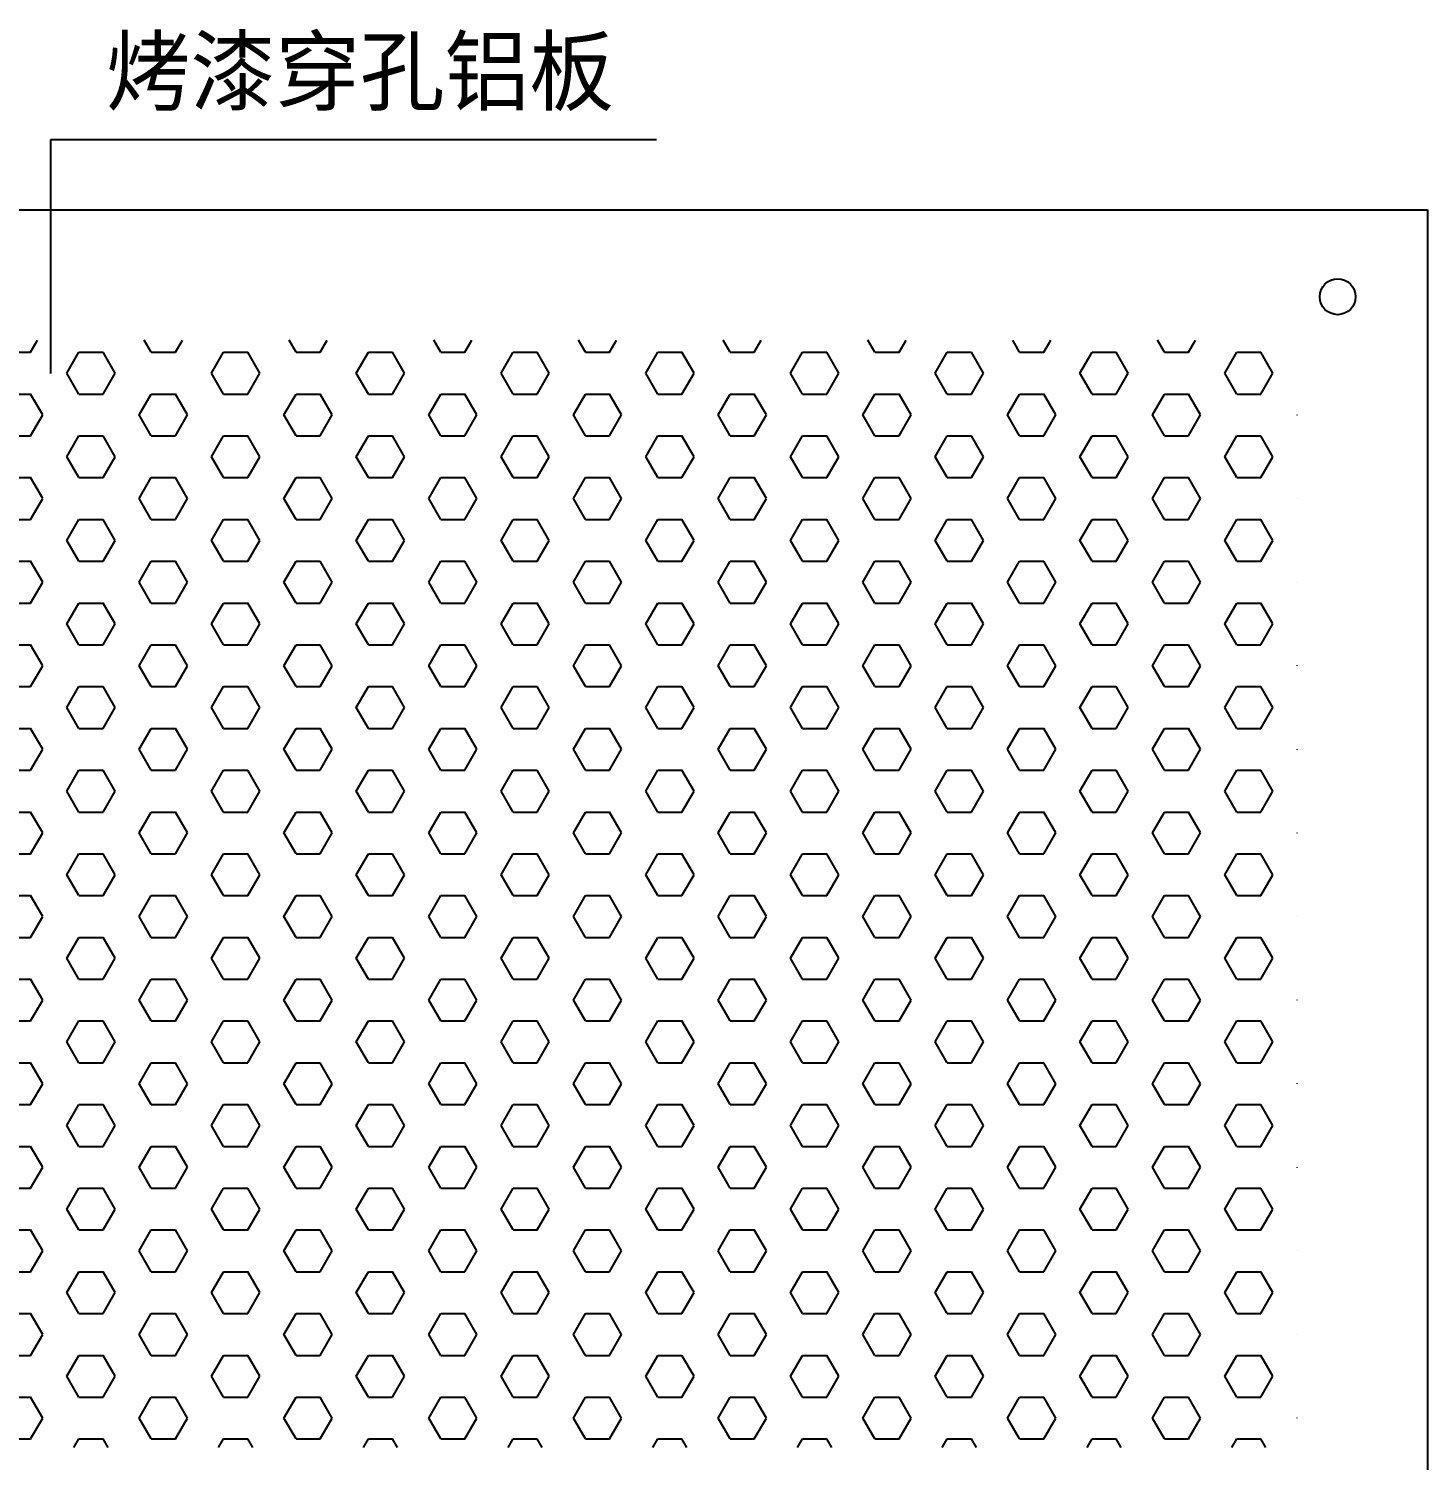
# Model space of a CAD drawing. Header units: metres. Extents: x -50632 to -48630, y -109295 to -107141.
# Drawn here: x -49919 to -48630, y -108460 to -107141 of the extents above; entities that cross this region are included whole.
import ezdxf

# ---------------------------------------------------------------- set-up
doc = ezdxf.new("R2010")
doc.units = ezdxf.units.M
for name, color, linetype in [('10', 8, 'Continuous'), ('16', 3, 'Continuous'), ('17', 1, 'Continuous'), ('7', 7, 'Continuous')]:
    doc.layers.add(name, color=color, linetype=linetype)
doc.dimstyles.get("Standard").update_dxf_attribs({"dimtxt": 2.5, "dimasz": 2.5, "dimexe": 1.25, "dimexo": 0.625, "dimtad": 1, "dimcen": 2.5, "dimazin": 3, "dimtfac": 1, "dimtmove": 0, "dimatfit": 3})

msp = doc.modelspace()

# ---------------------------------------------------------------- hatches: boundary and pattern name
at = {"layer": '10'}
h = msp.add_hatch(dxfattribs=at)
h.set_pattern_fill('HEX', scale=7)
h.paths.add_polyline_path([(-48750.45, -107427.9), (-50510.45, -107427.9), (-50510.45, -108447.9), (-48750.45, -108447.9)])

# ---------------------------------------------------------------- linework, layer by layer
at = {"layer": '16'}
for p, q in [((-50630.45, -107307.9), (-48630.45, -107307.9)), ((-48630.45, -107307.9), (-48630.45, -108567.9))]:
    msp.add_line(p, q, dxfattribs=at)
at = {"layer": '17'}
msp.add_circle((-48713.09, -107387.9), 16.53, dxfattribs=at)

# ---------------------------------------------------------------- texts
at = {"layer": '7', "insert": (-49847.94, -107150.22), "char_height": 60, "attachment_point": 1}
msp.add_mtext('烤漆穿孔铝板', dxfattribs=at)

# ---------------------------------------------------------------- leaders
at = {"layer": '7'}
msp.add_leader([(-49898.78, -107458.65), (-49898.78, -107242.98), (-49340.84, -107242.98)], dimstyle='Standard', dxfattribs=at)

doc.saveas('drawing.dxf')
